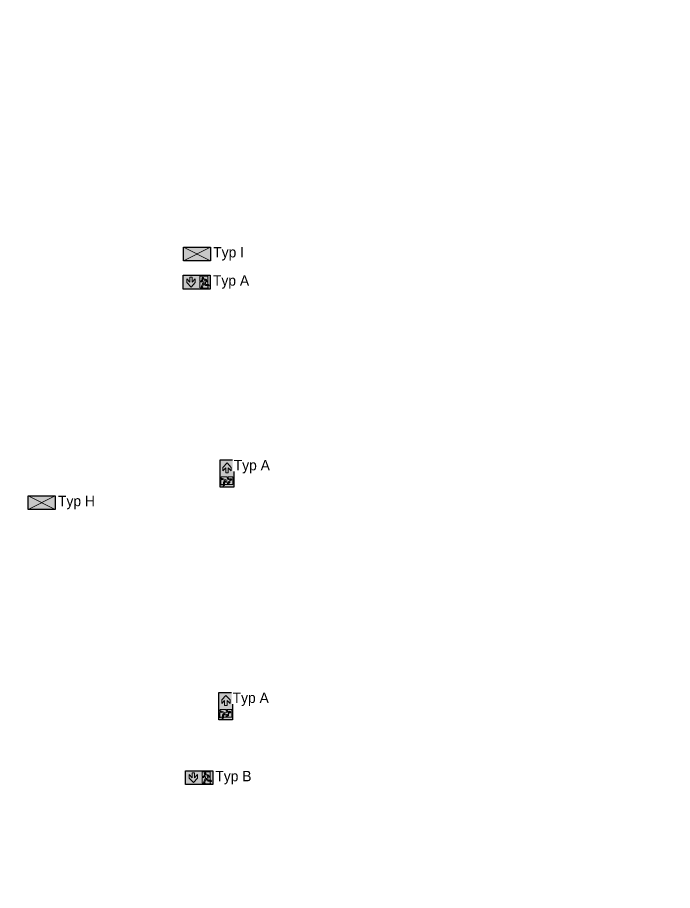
# Model space of a CAD drawing. Header units: millimetres. Extents: x 0 to 219001, y 0 to 181336.
# Drawn here: x 58443 to 74244, y 21067 to 42134 of the extents above; entities that cross this region are included whole.
import ezdxf
from ezdxf.enums import TextEntityAlignment as Align

# ---------------------------------------------------------------- set-up
doc = ezdxf.new("R2018")
doc.units = ezdxf.units.MM
doc.header["$XCLIPFRAME"] = 2
for name, color, linetype, true_color in [('din_SIBEL_10_emergency_lighting', 114, 'Continuous', 0x20a956), ('din_SIBEL_50_type_name', 114, 'Continuous', 0x20a956), ('din_SIBEL_51_typenumber', 114, 'Continuous', 0x20a956), ('din_SIBEL_52_info', 114, 'Continuous', 0x20a956), ('din_SIBEL_53_additional_1', 114, 'Continuous', 0x20a956), ('din_SIBEL_54_additional_2', 114, 'Continuous', 0x20a956), ('din_SIBEL_61_labeling', 114, 'Continuous', 0x20a956)]:
    doc.layers.add(name, color=color, linetype=linetype, true_color=true_color)
doc.layers.add('din_SIBEL_10_emergency_lighting_yellow', color=40, linetype='Continuous')
doc.layers.add('din_SIBEL_31_color_white', color=255, linetype='Continuous')
doc.layers.add('din_SIBEL_32_color_black', color=250, linetype='Continuous', lineweight=0)
doc.layers.add('DIN_SIBEL_40_UMRISS', color=250, linetype='Continuous', plot=False)
doc.styles.get("Standard").update_dxf_attribs({"font": 'arial.ttf'})
picture_1 = doc.add_image_def('image1.jpg', size_in_pixel=(7021, 4967))

# ---------------------------------------------------------------- blocks, each defined once
blk = doc.blocks.new('STANDARDMASK_RZ_PU')
h = blk.add_hatch(color=256)
h.dxf.hatch_style = 1
h.paths.add_polyline_path([(328.0590986455917, 3.8654e-12), (-326.4183070866112, 6.5938e-12), (-326.418307086624, -329.9779836250425), (328.0590986455917, -329.9779836250425)])
h.paths.add_polyline_path([(-237.517499763984, -88.53602318384777), (-166.2852518872212, -163.517336738336), (-166.2852518872212, -43.54723505115555), (-106.3002010436318, -43.54723505115554), (-106.3002010436319, -163.5173367383287), (-35.06795316687274, -88.53602318384776), (-35.06795316686905, -175.6287240286929), (-136.2927264654279, -282.1811169745252), (-237.517499763984, -175.628724028693)], flags=16)
h.paths.add_polyline_path([(77.81306945732643, -20.64996322013553), (265.2663533435315, -20.64996322013553), (265.2663533435315, -215.6013784617969, -0.4142135623730951), (302.7570101207783, -253.0920352390392), (265.2663533435315, -253.0920352390392), (265.2663533435315, -290.5826920162824), (284.011681732154, -309.3280204049013), (156.5434486895336, -309.3280204049013), (142.1904239564678, -294.9749956718445, 0.1989123673795762), (131.5864649011439, -290.5826920162824), (111.5546605568396, -290.5826920162824), (130.2999889454566, -309.3280204049013), (96.55839784594527, -309.3280204049013), (77.81306945732092, -290.5826920162824), (77.81306945732092, -155.6163276182085), (105.8964784401063, -155.6163276182085, 0.2399524395791912), (124.08850661609, -146.3524994980414), (137.9748777782588, -127.2587391500651, -0.5998762433504933), (144.5267429385762, -128.1730679001863), (158.0650234725151, -165.091358376115, -0.1873489039227226), (158.0136683592203, -167.8051362784264), (110.7183565555804, -283.0845606608334), (129.0277840043798, -283.0845606608334, 0.3042679099072649), (142.9018054084555, -273.7803472622202), (182.8642089247677, -176.374437487824), (186.2028085790375, -219.7762329932302, 0.3919022311992357), (216.1069905823544, -247.4684367224534), (265.2663533435315, -247.4684367224534), (296.6332872375623, -247.4684367224516, 0.3631588356135515), (265.2663533435342, -221.2249769783828), (216.1069905823525, -221.2249769783828, -0.3919022311992419), (212.3689678319368, -217.7634515122289), (208.4729908414018, -167.1157506353775, 0.0687858006254981), (205.2005565498937, -152.0673701953224), (191.3790024106163, -114.3766051632426), (213.8733964769577, -114.3766051632426, -0.2840790438404421), (217.2266627599583, -116.4490376994663), (233.5037592176271, -149.003230614813, 1), (250.2700906326328, -140.6200649073118), (233.9929941749565, -108.0658719919601, 0.2840790438404091), (213.8733964769546, -95.63127677462103), (147.3437024959419, -95.63127677462103, 0.239952439579282), (132.1836790159455, -103.3511335414354), (108.9284831361085, -135.3270278762247, -0.2399524395792861), (105.8964784401104, -136.8709992295869), (77.81306945732092, -136.8709992295869)], flags=16)
h.paths.add_polyline_path([(169.6651785615832, -65.63875135282774, -1), (124.6763904288924, -65.63875135282774, -1)], flags=0)
h.paths.add_polyline_path([(169.6651785615832, -65.63875135282774, 1), (124.6763904288924, -65.63875135282774, 1)], flags=0)
h = blk.add_hatch(color=256)
h.dxf.hatch_style = 1
h.paths.add_polyline_path([(169.6651785615832, -65.63875135282774, 1), (124.6763904288924, -65.63875135282774, 1)])
at = {"layer": 'din_SIBEL_31_color_white'}
h = blk.add_hatch(color=256, dxfattribs=at)
h.dxf.hatch_style = 1
h.paths.add_polyline_path([(-35.06795316687271, -88.53602318384773), (-106.3002010436319, -163.5173367383287), (-106.3002010436319, -43.54723505115553), (-166.2852518872212, -43.54723505115555), (-166.2852518872212, -163.517336738336), (-237.517499763984, -88.53602318384777), (-237.517499763984, -175.628724028693), (-136.2927264654279, -282.1811169745252), (-35.06795316686906, -175.628724028693)])
h.paths.add_polyline_path([(265.2663533435315, -20.64996322013556), (77.81306945732632, -20.64996322013553), (77.81306945732092, -136.8709992295869), (105.8964784401104, -136.8709992295869, 0.2399524395792833), (108.9284831361085, -135.3270278762247), (132.1836790159454, -103.3511335414354, -0.2399524395792828), (147.3437024959419, -95.63127677462103), (213.8733964769546, -95.63127677462103, -0.2840790438404085), (233.9929941749564, -108.0658719919602), (250.2700906326325, -140.6200649073113, -1), (233.5037592176276, -149.0032306148138), (217.2266627599583, -116.4490376994663, 0.2840790438404418), (213.8733964769577, -114.3766051632426), (191.3790024106164, -114.3766051632426), (205.2005565498936, -152.0673701953225, -0.0687858006254981), (208.4729908414018, -167.1157506353775), (212.3689678319368, -217.7634515122288, 0.3919022311992431), (216.1069905823525, -221.2249769783828), (265.2663533435342, -221.2249769783828, -0.3631588356135516), (296.6332872375623, -247.4684367224516), (265.2663533435315, -247.4684367224534), (216.1069905823544, -247.4684367224534, -0.3919022311992351), (186.2028085790375, -219.7762329932303), (182.8642089247677, -176.374437487824), (142.9018054084555, -273.7803472622202, -0.304267909907264), (129.0277840043799, -283.0845606608334), (110.7183565555804, -283.0845606608334), (158.0136683592203, -167.8051362784264, 0.1873489039227225), (158.0650234725151, -165.091358376115), (144.5267429385762, -128.1730679001863, 0.5998762433504933), (137.9748777782588, -127.2587391500651), (124.08850661609, -146.3524994980413, -0.2399524395791921), (105.8964784401063, -155.6163276182085), (77.81306945732095, -155.6163276182085), (77.81306945732089, -290.5826920162824), (96.55839784594527, -309.3280204049013), (130.2999889454566, -309.3280204049013), (111.5546605568396, -290.5826920162824), (131.586464901144, -290.5826920162824, -0.1989123673795752), (142.1904239564678, -294.9749956718445), (156.5434486895337, -309.3280204049013), (284.011681732154, -309.3280204049013), (265.2663533435315, -290.5826920162824), (265.2663533435315, -253.0920352390392), (302.7570101207783, -253.0920352390392, 0.4142135623730951), (265.2663533435315, -215.6013784617969)])
h.paths.add_polyline_path([(169.6651785615832, -65.63875135282774, -1), (124.6763904288924, -65.63875135282774, -1)], flags=16)
at = {"layer": 'din_SIBEL_32_color_black'}
for points in [[(-326.4184244210688, -329.978112665919), (-326.4184244210561, -0.0001290408698651), (328.0589813111468, -0.0001290408725936), (328.0589813111468, -329.978112665919)], [(-237.5176170984289, -175.6288530695695), (-237.5176170984289, -88.53615222472422), (-166.2853692216661, -163.5174657792124), (-166.2853692216661, -43.54736409203201), (-106.3003183780768, -43.54736409203201), (-106.3003183780768, -163.5174657792051), (-35.06807050131761, -88.53615222472418), (-35.06807050131397, -175.6288530695694), (-136.2928437998728, -282.1812460154017)]]:
    blk.add_lwpolyline(points, close=True, dxfattribs=at)
for points in [[(77.81295212287603, -136.8711282704633), (77.81295212288148, -20.65009226101199), (265.2662360090866, -20.65009226101199), (265.2662360090866, -215.6015075026734, -0.4142135623730951), (302.7568927863334, -253.0921642799157), (265.2662360090866, -253.0921642799157), (265.2662360090866, -290.5828210571589), (284.0115643977091, -309.3281494457778), (156.5433313550887, -309.3281494457778), (142.1903066220287, -294.9751247127268, 0.198912367379724), (131.5863475666987, -290.5828210571589), (111.5545432223947, -290.5828210571589), (130.2998716110117, -309.3281494457778), (96.55828051150036, -309.3281494457778), (77.81295212287603, -290.5828210571589), (77.81295212287603, -155.6164566590849)], [(77.81295212287603, -136.8711282704633), (105.8963611056637, -136.8711282704633, 0.2399524395792699), (108.9283658016624, -135.3271569171028), (132.1835616815036, -103.3512625823076, -0.2399524395792357), (147.3435851614989, -95.63140581549749), (213.8732791425131, -95.63140581549749, -0.2840790438404027), (233.9928768405128, -108.0660010328391), (250.2699732981886, -140.6201939481897, -0.9999999999997854), (233.5036418831836, -149.0033596556922), (217.2265454255133, -116.4491667403425, 0.2840790438404027), (213.8732791425131, -114.3767342041191), (191.3788850761715, -114.3767342041191), (205.2004392154334, -152.0674992361572, -0.0687858006255407), (208.4728735069542, -167.1158796762191), (212.368850497492, -217.7635805531053, 0.3919022311992965), (216.1068732479083, -221.2251060192592), (265.2662360090866, -221.2251060192592, -0.3631588356135758), (296.6331699031174, -247.468565763328), (265.2662360090866, -247.4685657633298), (216.1068732479083, -247.4685657633298, -0.3919022311992965), (186.202691244592, -219.7763620340992), (182.8640915903228, -176.3745665287005), (142.9016880740104, -273.7804763030971, -0.3042679099072546), (129.027666669935, -283.0846897017099), (110.7182392211356, -283.0846897017099), (158.0135510247722, -167.8052653193107, 0.1873489039227342), (158.064906138073, -165.0914874169992), (144.5266256041317, -128.1731969410638, 0.5998762433506102), (137.9747604438138, -127.2588681909418), (124.0883892816504, -146.3526285389106, -0.2399524395792699), (105.8963611056637, -155.6164566590849), (77.81295212287603, -155.6164566590849)]]:
    blk.add_lwpolyline(points, format="xyb", dxfattribs=at)
blk.add_circle((147.2432116655817, -65.66680396978109), 22.49439406634541, dxfattribs=at)
at = {"layer": 'DIN_SIBEL_40_UMRISS'}
blk.add_lwpolyline([(-326.4184244210561, -0.0001290408698651), (328.0589813111468, -0.0001290408698651), (328.0589813111468, -329.978112665919), (-326.4184244210561, -329.978112665919)], close=True, dxfattribs=at)
at = {"flags": 9}
for tag, p in [('NODEID2', (-5.68e-14, 0.2622499141480148)), ('NODEID1', (-5.68e-14, 0))]:
    blk.add_attdef(tag, p, '', height=0.2, dxfattribs=at)
at = {"layer": 'din_SIBEL_50_type_name', "flags": 9}
blk.add_attdef('TYPE', (-326.4183070866359, 18.12174824654721), '', height=25, dxfattribs=at)
at = {"layer": 'din_SIBEL_51_typenumber', "flags": 8}
blk.add_attdef('TYPENUMBER', text='', height=250, dxfattribs=at).set_placement((336.3762, 0), align=Align.TOP_LEFT)
blk.add_attdef('TYPENAME', text='', height=75, dxfattribs=at).set_placement((0, -349.9823), align=Align.TOP_CENTER)
at = {"layer": 'din_SIBEL_52_info', "flags": 8}
blk.add_attdef('INFOTEXT', text='', height=75, dxfattribs=at).set_placement((0, -444.9062999999999), align=Align.TOP_CENTER)
at = {"layer": 'din_SIBEL_53_additional_1', "flags": 8}
blk.add_attdef('ADDITIONAL_1', text='', height=75, dxfattribs=at).set_placement((0, -731.0878999999999), align=Align.TOP_CENTER)
at = {"layer": 'din_SIBEL_54_additional_2', "flags": 8}
blk.add_attdef('ADDITIONAL_2', text='', height=75, dxfattribs=at).set_placement((0, -831.0874999999999), align=Align.TOP_CENTER)
at = {"layer": 'din_SIBEL_61_labeling', "flags": 8}
for tag, p in [('LABELING1', (0, -539.9062999999999)), ('LABELING2', (0, -634.9063))]:
    blk.add_attdef(tag, text='', height=75, dxfattribs=at).set_placement(p, align=Align.TOP_CENTER)
blk = doc.blocks.new('STANDARDMASK_RZ_PL')
h = blk.add_hatch(color=256)
h.dxf.hatch_style = 1
h.paths.add_polyline_path([(327.2386505989257, 0.0004002079385828), (-327.2387551332772, 0.0004002079413112), (-327.2387551332899, -329.9775834171078), (327.2386505989258, -329.9775834171078)])
h.paths.add_polyline_path([(-148.8971974790616, -60.49332592091946), (-61.80449663421637, -60.49332592091946), (-136.7858101887045, -131.7255737976823), (-16.81570850152417, -131.7255737976823), (-16.81570850152417, -191.7106246412716), (-136.7858101886973, -191.7106246412716), (-61.80449663421644, -262.9428725180308), (-148.8971974790616, -262.9428725180344), (-255.4495904248939, -161.7180992194755)], flags=16)
edge = h.paths.add_edge_path(flags=16)
edge.add_line((77.81301719015067, -20.64956301220104), (265.2663010763558, -20.64956301220104))
edge.add_line((265.2663010763558, -20.64956301220104), (265.2663010763558, -215.6009782538624))
edge.add_arc((265.2663010763581, -253.091635031107), 37.49065677724457, 3.524291969370097e-12, 90.00000000000352, ccw=False)
edge.add_line((302.7569578536026, -253.0916350311047), (264.4458696739459, -253.0916112851978))
edge.add_line((264.4458696739459, -253.0916112851978), (264.4458696739459, -290.582268062441))
edge.add_line((264.4458696739459, -290.582268062441), (284.0116294649781, -309.3276201969668))
edge.add_line((284.0116294649781, -309.3276201969668), (156.5433964223579, -309.3276201969668))
edge.add_line((156.5433964223579, -309.3276201969668), (142.1903716892921, -294.9745954639101))
edge.add_arc((131.5864126339683, -305.5785545192407), 14.99626271089277, 45.00000000001827, 90.00000000000021)
edge.add_line((131.5864126339682, -290.5822918083479), (111.5546082896639, -290.5822918083479))
edge.add_line((111.5546082896639, -290.5822918083479), (130.2999366782809, -309.3276201969668))
edge.add_line((130.2999366782809, -309.3276201969668), (96.55834557876955, -309.3276201969668))
edge.add_line((96.55834557876955, -309.3276201969668), (77.81301719014516, -290.5822918083479))
edge.add_line((77.81301719014516, -290.5822918083479), (77.8130171901452, -155.615927410274))
edge.add_line((77.8130171901452, -155.615927410274), (105.8964261729306, -155.615927410274))
edge.add_arc((105.8964261729306, -133.1215333439328), 22.49439406634116, 269.9999999999999, 323.972626614888)
edge.add_line((124.0884543489143, -146.3520992901069), (137.9748255110831, -127.2583389421306))
edge.add_arc((141.0068302070836, -129.4634332664951), 3.749065677727356, 20.138456724385094, 143.9726266148893, ccw=False)
edge.add_line((144.5266906714005, -128.1726676922518), (158.0649712053394, -165.0909581681806))
edge.add_arc((154.5451107410273, -166.3817237424221), 3.749065677722209, -22.306710862831324, 20.138456724385208, ccw=False)
edge.add_line((158.0136160920446, -167.8047360704919), (110.7183042884047, -283.0841604528989))
edge.add_line((110.7183042884047, -283.0841604528989), (129.0277317372041, -283.0841604528989))
edge.add_arc((129.0277317372041, -268.087897742003), 14.99626271089596, 270, 337.6932891371662)
edge.add_line((142.9017531412798, -273.7799470542857), (182.864156657592, -176.3740372798893))
edge.add_line((182.864156657592, -176.3740372798893), (186.2027563118618, -219.7758327852957))
edge.add_arc((216.1069383151787, -217.4755110927276), 29.99252542179132, 184.3987053550057, 270.0000000000001)
edge.add_line((216.1069383151787, -247.4680365145189), (265.2663010763558, -247.4680365145189))
edge.add_line((265.2663010763558, -247.4680365145189), (296.6332349703866, -247.4680365145171))
edge.add_arc((265.2663010763585, -253.0916350311051), 31.86705826065687, 10.16424862172632, 90)
edge.add_line((265.2663010763585, -221.2245767704483), (216.1069383151768, -221.2245767704483))
edge.add_arc((216.1069383151768, -217.4755110927233), 3.749065677724956, 184.3987053550048, 270.0000000000004, ccw=False)
edge.add_line((212.3689155647611, -217.7630513042943), (208.4729385742261, -167.115350427443))
edge.add_arc((152.4025973179968, -171.4284536010078), 56.23598516586886, 4.398705355004369, 20.13845672436838)
edge.add_line((205.200504282718, -152.066969987388), (191.3789501434406, -114.3762049553081))
edge.add_line((191.3789501434406, -114.3762049553081), (213.873344209782, -114.3762049553081))
edge.add_arc((212.5262707864805, -118.6065382551267), 4.439631362547889, 29.081904062008505, 72.33686101311707, ccw=False)
edge.add_line((216.4061790903732, -116.4486137456262), (232.683275548042, -149.0028066609728))
edge.add_arc((241.3991711756201, -144.6486803923499), 9.74295910665471, 206.5449502655591, 384.4268410264435)
edge.add_line((250.270038365457, -140.6196646993773), (233.9929419077808, -108.0654717840257))
edge.add_arc((213.8733442097789, -118.1252706330269), 22.49439406634037, 26.5650511770786, 90)
edge.add_line((213.8733442097789, -95.63087656668654), (147.3436502287662, -95.63087656668654))
edge.add_arc((147.3436502287663, -114.3762049553119), 18.74532838862538, 90.00000000000018, 143.9726266149078)
edge.add_line((132.1836267487698, -103.3507333335009), (108.9284308689327, -135.3266276682902))
edge.add_arc((105.8964261729347, -133.1215333439289), 3.749065677723508, 269.9999999999994, 323.9726266149077, ccw=False)
edge.add_line((105.8964261729347, -136.8705990216524), (77.8130171901452, -136.8705990216524))
edge.add_line((77.8130171901452, -136.8705990216524), (77.81301719015067, -20.64956301220104))
edge = h.paths.add_edge_path(flags=0)
edge.add_arc((147.1707322280621, -65.63835114489325), 22.49439406634542, 0, 360)
edge = h.paths.add_edge_path(flags=0)
edge.add_arc((147.1707322280621, -65.63835114489325), 22.49439406634542, 0, 360)
h = blk.add_hatch(color=256)
h.dxf.hatch_style = 1
h.paths.add_polyline_path([(169.6651262944075, -65.63835114489325, 1), (124.6763381617167, -65.63835114489325, 1)])
at = {"layer": 'din_SIBEL_31_color_white'}
h = blk.add_hatch(color=256, dxfattribs=at)
h.dxf.hatch_style = 1
h.paths.add_polyline_path([(-61.80449663421637, -60.49332592091946), (-148.8971974790616, -60.49332592091946), (-255.4495904248939, -161.7180992194755), (-148.8971974790616, -262.9428725180344), (-61.80449663421639, -262.9428725180308), (-136.7858101886973, -191.7106246412716), (-16.81570850152414, -191.7106246412716), (-16.81570850152414, -131.7255737976823), (-136.7858101887046, -131.7255737976823)])
edge = h.paths.add_edge_path()
edge.add_line((265.2663010763557, -20.64956301220106), (77.81301719015065, -20.64956301220106))
edge.add_line((77.81301719015065, -20.64956301220106), (77.81301719014525, -136.8705990216524))
edge.add_line((77.81301719014525, -136.8705990216524), (105.8964261729347, -136.8705990216524))
edge.add_arc((105.8964261729347, -133.1215333439289), 3.749065677723507, 270.0000000000011, 323.9726266149077)
edge.add_line((108.9284308689327, -135.3266276682902), (132.1836267487698, -103.3507333335009))
edge.add_arc((147.3436502287662, -114.3762049553119), 18.74532838862539, 90, 143.9726266149077, ccw=False)
edge.add_line((147.3436502287662, -95.63087656668654), (213.8733442097789, -95.63087656668654))
edge.add_arc((213.8733442097788, -118.1252706330269), 22.49439406634039, 26.565051177078715, 89.99999999999977, ccw=False)
edge.add_line((233.9929419077807, -108.0654717840257), (250.2700383654568, -140.6196646993768))
edge.add_arc((241.3991711756199, -144.6486803923495), 9.742959106654697, -153.45504973443565, 24.426841026444094, ccw=False)
edge.add_line((232.6832755480423, -149.0028066609732), (216.406179090373, -116.4486137456257))
edge.add_arc((212.5262707864805, -118.6065382551267), 4.439631362547898, 29.08190406201481, 72.33686101311712)
edge.add_line((213.873344209782, -114.3762049553081), (191.3789501434407, -114.3762049553081))
edge.add_line((191.3789501434407, -114.3762049553081), (205.2005042827179, -152.066969987388))
edge.add_arc((152.4025973179968, -171.428453601008), 56.23598516586888, 4.3987053550046085, 20.13845672436861, ccw=False)
edge.add_line((208.4729385742261, -167.115350427443), (212.3689155647611, -217.7630513042943))
edge.add_arc((216.1069383151768, -217.4755110927233), 3.749065677724972, 184.3987053550043, 270)
edge.add_line((216.1069383151768, -221.2245767704483), (265.2663010763585, -221.2245767704483))
edge.add_arc((265.2663010763585, -253.0916350311051), 31.86705826065685, 10.164248621726301, 90, ccw=False)
edge.add_line((296.6332349703866, -247.4680365145171), (265.2663010763558, -247.4680365145189))
edge.add_line((265.2663010763558, -247.4680365145189), (216.1069383151787, -247.4680365145189))
edge.add_arc((216.1069383151787, -217.4755110927276), 29.99252542179133, 184.3987053550059, 270.00000000000006, ccw=False)
edge.add_line((186.2027563118618, -219.7758327852958), (182.864156657592, -176.3740372798894))
edge.add_line((182.864156657592, -176.3740372798894), (142.9017531412798, -273.7799470542857))
edge.add_arc((129.0277317372041, -268.087897742003), 14.99626271089595, 270.0000000000002, 337.6932891371662, ccw=False)
edge.add_line((129.0277317372042, -283.0841604528989), (110.7183042884047, -283.0841604528989))
edge.add_line((110.7183042884047, -283.0841604528989), (158.0136160920446, -167.8047360704919))
edge.add_arc((154.5451107410273, -166.3817237424221), 3.749065677722215, 337.6932891371687, 380.1384567243852)
edge.add_line((158.0649712053394, -165.0909581681806), (144.5266906714005, -128.1726676922519))
edge.add_arc((141.0068302070835, -129.4634332664951), 3.749065677727342, 20.13845672438467, 143.9726266148893)
edge.add_line((137.9748255110831, -127.2583389421306), (124.0884543489143, -146.3520992901068))
edge.add_arc((105.8964261729306, -133.1215333439328), 22.49439406634122, 270, 323.9726266148881, ccw=False)
edge.add_line((105.8964261729306, -155.615927410274), (77.81301719014519, -155.615927410274))
edge.add_line((77.81301719014519, -155.615927410274), (77.81301719014525, -290.5822918083479))
edge.add_line((77.81301719014525, -290.5822918083479), (96.55834557876955, -309.3276201969668))
edge.add_line((96.55834557876955, -309.3276201969668), (130.2999366782809, -309.3276201969668))
edge.add_line((130.2999366782809, -309.3276201969668), (111.5546082896639, -290.5822918083479))
edge.add_line((111.5546082896639, -290.5822918083479), (131.5864126339683, -290.5822918083479))
edge.add_arc((131.5864126339683, -305.5785545192407), 14.99626271089278, 45.000000000018304, 90, ccw=False)
edge.add_line((142.1903716892921, -294.9745954639101), (156.543396422358, -309.3276201969668))
edge.add_line((156.543396422358, -309.3276201969668), (284.0116294649783, -309.3276201969668))
edge.add_line((284.0116294649783, -309.3276201969668), (264.4458696739458, -290.582268062441))
edge.add_line((264.4458696739458, -290.582268062441), (264.4458696739459, -253.0916112851978))
edge.add_line((264.4458696739459, -253.0916112851978), (302.7569578536026, -253.0916350311047))
edge.add_arc((265.2663010763581, -253.091635031107), 37.49065677724457, 3.4749e-12, 90.00000000000345)
edge.add_line((265.2663010763558, -215.6009782538624), (265.2663010763557, -20.64956301220104))
edge = h.paths.add_edge_path(flags=16)
edge.add_arc((147.1707322280621, -65.63835114489325), 22.49439406634542, 0, 360)
at = {"layer": 'din_SIBEL_32_color_black'}
blk.add_lwpolyline([(-327.2388074004529, 0.0008004158812582), (327.2385983317501, 0.0008004158785297)], dxfattribs=at)
for points in [[(-327.2387907562097, -329.9775596712011), (-327.2387907561969, 0.0004239538479851), (327.2386149760061, 0.0004239538452566), (327.2386149760061, -329.9775596712011)], [(-149.7176288814716, -60.49330217501256), (-62.62492803662638, -60.49330217501256), (-137.6062415911146, -131.7255500517753), (-17.63613990393418, -131.7255500517753), (-17.63613990393418, -191.7106008953647), (-137.6062415911073, -191.7106008953647), (-62.62492803662638, -262.9428487721238), (-149.7176288814716, -262.9428487721275), (-256.2700218273039, -161.7180754735686)]]:
    blk.add_lwpolyline(points, close=True, dxfattribs=at)
for points in [[(76.99258578773521, -136.8705752757455), (76.99258578774067, -20.64953926629414), (264.4458696739459, -20.64953926629414), (264.4458696739459, -215.6009545079555, -0.4142135623730951), (301.9365264511927, -253.0916112851978), (264.4458696739459, -253.0916112851978), (264.4458696739459, -290.582268062441), (283.1911980625684, -309.3275964510599), (155.7229650199479, -309.3275964510599), (141.3699402868879, -294.9745717180089, 0.198912367379724), (130.7659812315578, -290.582268062441), (110.7341768872539, -290.582268062441), (129.4795052758709, -309.3275964510599), (95.73791417635954, -309.3275964510599), (76.99258578773521, -290.582268062441), (76.99258578773521, -155.6159036643671)], [(76.99258578773521, -136.8705752757455), (105.0759947705228, -136.8705752757455, 0.2399524395792699), (108.1079994665215, -135.3266039223849), (131.3631953463628, -103.3507095875898, -0.2399524395792357), (146.5232188263581, -95.63085282077962), (213.0529128073722, -95.63085282077962, -0.2840790438404027), (233.172510505372, -108.0654480381213), (249.4496069630478, -140.6196409534718, -0.9999999999997854), (232.6832755480428, -149.0028066609743), (216.4061790903725, -116.4486137456247, 0.2840790438404027), (213.0529128073722, -114.3761812094012), (190.5585187410307, -114.3761812094012), (204.3800728802926, -152.0669462414394, -0.0687858006255407), (207.6525071718134, -167.1153266815013), (211.5484841623512, -217.7630275583874, 0.3919022311992965), (215.2865069127675, -221.2245530245414), (264.4458696739459, -221.2245530245414, -0.3631588356135758), (295.8128035679767, -247.4680127686101), (264.4458696739459, -247.468012768612), (215.2865069127675, -247.468012768612, -0.3919022311992965), (185.3823249094512, -219.7758090393813), (182.0437252551819, -176.3740135339826), (142.0813217388696, -273.7799233083793, -0.3042679099072546), (128.2073003347942, -283.084136706992), (109.8978728859948, -283.084136706992), (157.1931846896314, -167.8047123245928, 0.1873489039227342), (157.2445398029322, -165.0909344222814), (143.7062592689909, -128.1726439463459, 0.5998762433506102), (137.154394108673, -127.2583151962239), (123.2680229465096, -146.3520755441927, -0.2399524395792699), (105.0759947705228, -155.6159036643671), (76.99258578773521, -155.6159036643671)]]:
    blk.add_lwpolyline(points, format="xyb", dxfattribs=at)
blk.add_circle((146.2963899472316, -65.60104229878152), 22.49439406634541, dxfattribs=at)
at = {"layer": 'DIN_SIBEL_40_UMRISS'}
blk.add_lwpolyline([(-327.2387028661142, -329.9779836250477), (-327.2387028661015, 1.3642e-12), (327.2387028661015, -1.3642e-12), (327.2387028661015, -329.9779836250477)], close=True, dxfattribs=at)
at = {"flags": 9}
for tag, p in [('NODEID2', (-5.68e-14, 0.2622499141480148)), ('NODEID1', (-5.68e-14, 0))]:
    blk.add_attdef(tag, p, '', height=0.2, dxfattribs=at)
at = {"layer": 'din_SIBEL_50_type_name', "flags": 9}
blk.add_attdef('TYPE', (-326.4183070866359, 18.12174824654721), '', height=25, dxfattribs=at)
at = {"layer": 'din_SIBEL_51_typenumber', "flags": 8}
blk.add_attdef('TYPENUMBER', text='', height=250, dxfattribs=at).set_placement((336.3762, 0), align=Align.TOP_LEFT)
blk.add_attdef('TYPENAME', text='', height=75, dxfattribs=at).set_placement((0, -349.9823), align=Align.TOP_CENTER)
at = {"layer": 'din_SIBEL_52_info', "flags": 8}
blk.add_attdef('INFOTEXT', text='', height=75, dxfattribs=at).set_placement((0, -444.9062999999999), align=Align.TOP_CENTER)
at = {"layer": 'din_SIBEL_53_additional_1', "flags": 8}
blk.add_attdef('ADDITIONAL_1', text='', height=75, dxfattribs=at).set_placement((0, -731.0878999999999), align=Align.TOP_CENTER)
at = {"layer": 'din_SIBEL_54_additional_2', "flags": 8}
blk.add_attdef('ADDITIONAL_2', text='', height=75, dxfattribs=at).set_placement((0, -831.0874999999999), align=Align.TOP_CENTER)
at = {"layer": 'din_SIBEL_61_labeling', "flags": 8}
for tag, p in [('LABELING1', (0, -539.9062999999999)), ('LABELING2', (0, -634.9063))]:
    blk.add_attdef(tag, text='', height=75, dxfattribs=at).set_placement(p, align=Align.TOP_CENTER)
blk = doc.blocks.new('STANDARDMASK_SL')
h = blk.add_hatch(color=256)
h.dxf.hatch_style = 1
h.paths.add_polyline_path([(-7.39e-13, -164.9911416942843), (-326.4183070866112, 1.1084e-12), (-326.4183070866256, -329.9822833885715)])
h.paths.add_polyline_path([(326.4183070866164, -329.9822833885715), (326.4183070866163, -1.1653e-12), (-6.821e-13, -164.9911416942844)])
at = {"layer": 'din_SIBEL_31_color_white'}
h = blk.add_hatch(color=256, dxfattribs=at)
h.dxf.hatch_style = 1
h.paths.add_polyline_path([(-326.4183070866112, 1.1084e-12), (0, -164.9911416942839), (326.4183070866163, -1.1653e-12)])
h.paths.add_polyline_path([(326.4183070866163, -329.9822833885715), (5.68e-14, -164.9911416942839), (-326.4183070866256, -329.9822833885715)])
at = {"layer": 'din_SIBEL_32_color_black'}
for p, q in [((-326.4183070866112, 1.1084e-12), (326.4183070866163, -329.9822833885715)), ((326.4183070866164, -1.1084e-12), (-326.4183070866256, -329.9822833885715))]:
    blk.add_line(p, q, dxfattribs=at)
blk.add_lwpolyline([(-326.4183070866256, -329.9822833885715), (-326.4183070866112, 1.1084e-12), (326.4183070866163, -1.1084e-12), (326.4183070866163, -329.9822833885715)], close=True, dxfattribs=at)
at = {"layer": 'DIN_SIBEL_40_UMRISS'}
blk.add_lwpolyline([(-326.4183070866112, 1.1369e-12), (326.4183070866163, 1.1369e-12), (326.4183070866163, -329.9822833885715), (-326.4183070866112, -329.9822833885715)], close=True, dxfattribs=at)
at = {"flags": 9}
for tag, p in [('NODEID2', (-5.68e-14, 0.2622499141480148)), ('NODEID1', (-5.68e-14, 0))]:
    blk.add_attdef(tag, p, '', height=0.2, dxfattribs=at)
at = {"layer": 'din_SIBEL_50_type_name', "flags": 9}
blk.add_attdef('TYPE', (-326.4183070866359, 18.12174824654721), '', height=25, dxfattribs=at)
at = {"layer": 'din_SIBEL_51_typenumber', "flags": 8}
blk.add_attdef('TYPENUMBER', text='', height=250, dxfattribs=at).set_placement((336.3762, 0), align=Align.TOP_LEFT)
blk.add_attdef('TYPENAME', text='', height=75, dxfattribs=at).set_placement((0, -349.9823), align=Align.TOP_CENTER)
at = {"layer": 'din_SIBEL_52_info', "flags": 8}
blk.add_attdef('INFOTEXT', text='', height=75, dxfattribs=at).set_placement((0, -444.9062999999999), align=Align.TOP_CENTER)
at = {"layer": 'din_SIBEL_53_additional_1', "flags": 8}
blk.add_attdef('ADDITIONAL_1', text='', height=75, dxfattribs=at).set_placement((0, -731.0878999999999), align=Align.TOP_CENTER)
at = {"layer": 'din_SIBEL_54_additional_2', "flags": 8}
blk.add_attdef('ADDITIONAL_2', text='', height=75, dxfattribs=at).set_placement((0, -831.0874999999999), align=Align.TOP_CENTER)
at = {"layer": 'din_SIBEL_61_labeling', "flags": 8}
for tag, p in [('LABELING1', (0, -539.9062999999999)), ('LABELING2', (0, -634.9063))]:
    blk.add_attdef(tag, text='', height=75, dxfattribs=at).set_placement(p, align=Align.TOP_CENTER)

msp = doc.modelspace()

# ---------------------------------------------------------------- block references
at = {"layer": 'din_SIBEL_10_emergency_lighting'}
ref = msp.add_blockref('STANDARDMASK_RZ_PU', (62766.16076584855, 35911.94173386158), dxfattribs=at)
lines = msp.add_mtext('Typ A', dxfattribs={"layer": 'din_SIBEL_51_typenumber', "insert": (63157.86287515382, 35911.94160482071), "char_height": 250, "attachment_point": 1, "bg_fill": 3, "box_fill_scale": 1.1, "bg_fill_color": 256, "bg_fill_transparency": 0})
ref.add_attrib('TYPENUMBER', '', (63157.86287515382, 35911.94160482071), dxfattribs={"flags": 8}).embed_mtext(lines)
ref = msp.add_blockref('STANDARDMASK_RZ_PL', (63658.95626617291, 31128.99819425729), dxfattribs=dict(at, rotation=270))
lines = msp.add_mtext('Typ A', dxfattribs={"layer": 'din_SIBEL_51_typenumber', "insert": (63658.95626617291, 31456.2368971234), "char_height": 250, "attachment_point": 1, "bg_fill": 3, "box_fill_scale": 1.1, "bg_fill_color": 256, "bg_fill_transparency": 0})
ref.add_attrib('TYPENUMBER', '', (63658.95626617291, 31456.2368971234), dxfattribs={"flags": 8}).embed_mtext(lines)
ref = msp.add_blockref('STANDARDMASK_RZ_PL', (63632.56305573279, 25515.84741434436), dxfattribs=dict(at, rotation=270))
lines = msp.add_mtext('Typ A', dxfattribs={"layer": 'din_SIBEL_51_typenumber', "insert": (63632.56305573279, 25843.08611721047), "char_height": 250, "attachment_point": 1, "bg_fill": 3, "box_fill_scale": 1.1, "bg_fill_color": 256, "bg_fill_transparency": 0})
ref.add_attrib('TYPENUMBER', '', (63632.56305573279, 25843.08611721047), dxfattribs={"flags": 8}).embed_mtext(lines)
ref = msp.add_blockref('STANDARDMASK_RZ_PU', (62823.50155945685, 23953.2517362578), dxfattribs=dict(at, rotation=360))
lines = msp.add_mtext('Typ B', dxfattribs={"layer": 'din_SIBEL_51_typenumber', "insert": (63215.20366876212, 23953.25160721693), "char_height": 250, "attachment_point": 1, "bg_fill": 3, "box_fill_scale": 1.1, "bg_fill_color": 256, "bg_fill_transparency": 0})
ref.add_attrib('TYPENUMBER', '', (63215.20366876212, 23953.25160721693), dxfattribs={"flags": 8}).embed_mtext(lines)
at = {"layer": 'din_SIBEL_10_emergency_lighting_yellow'}
ref = msp.add_blockref('STANDARDMASK_SL', (62772.70106349241, 36263.87730080763), dxfattribs=dict(at, rotation=180))
lines = msp.add_mtext('Typ I', dxfattribs={"layer": 'din_SIBEL_51_typenumber', "insert": (63164.40303199634, 36593.8595841962), "char_height": 250, "attachment_point": 1, "bg_fill": 3, "box_fill_scale": 1.1, "bg_fill_color": 256, "bg_fill_transparency": 0})
ref.add_attrib('TYPENUMBER', '', (63164.40303199634, 36593.8595841962), dxfattribs={"flags": 8}).embed_mtext(lines)
ref = msp.add_blockref('STANDARDMASK_SL', (59028.76803715276, 30261.75014977697), dxfattribs=dict(at, rotation=180))
lines = msp.add_mtext('Typ H', dxfattribs={"layer": 'din_SIBEL_51_typenumber', "insert": (59420.47000565669, 30591.73243316554), "char_height": 250, "attachment_point": 1, "bg_fill": 3, "box_fill_scale": 1.1, "bg_fill_color": 256, "bg_fill_transparency": 0})
ref.add_attrib('TYPENUMBER', '', (59420.47000565669, 30591.73243316554), dxfattribs={"flags": 8}).embed_mtext(lines)

# ---------------------------------------------------------------- pictures from other files: only their frames are drawn
image = msp.add_image(picture_1, insert=(0, 0), size_in_units=(119115.92189180804, 84268.44951383144))
image.set_boundary_path([(-0.5, -0.5), (7020.5, 4966.499999999999)])
image.dxf.clipping = 0

doc.saveas('drawing.dxf')
